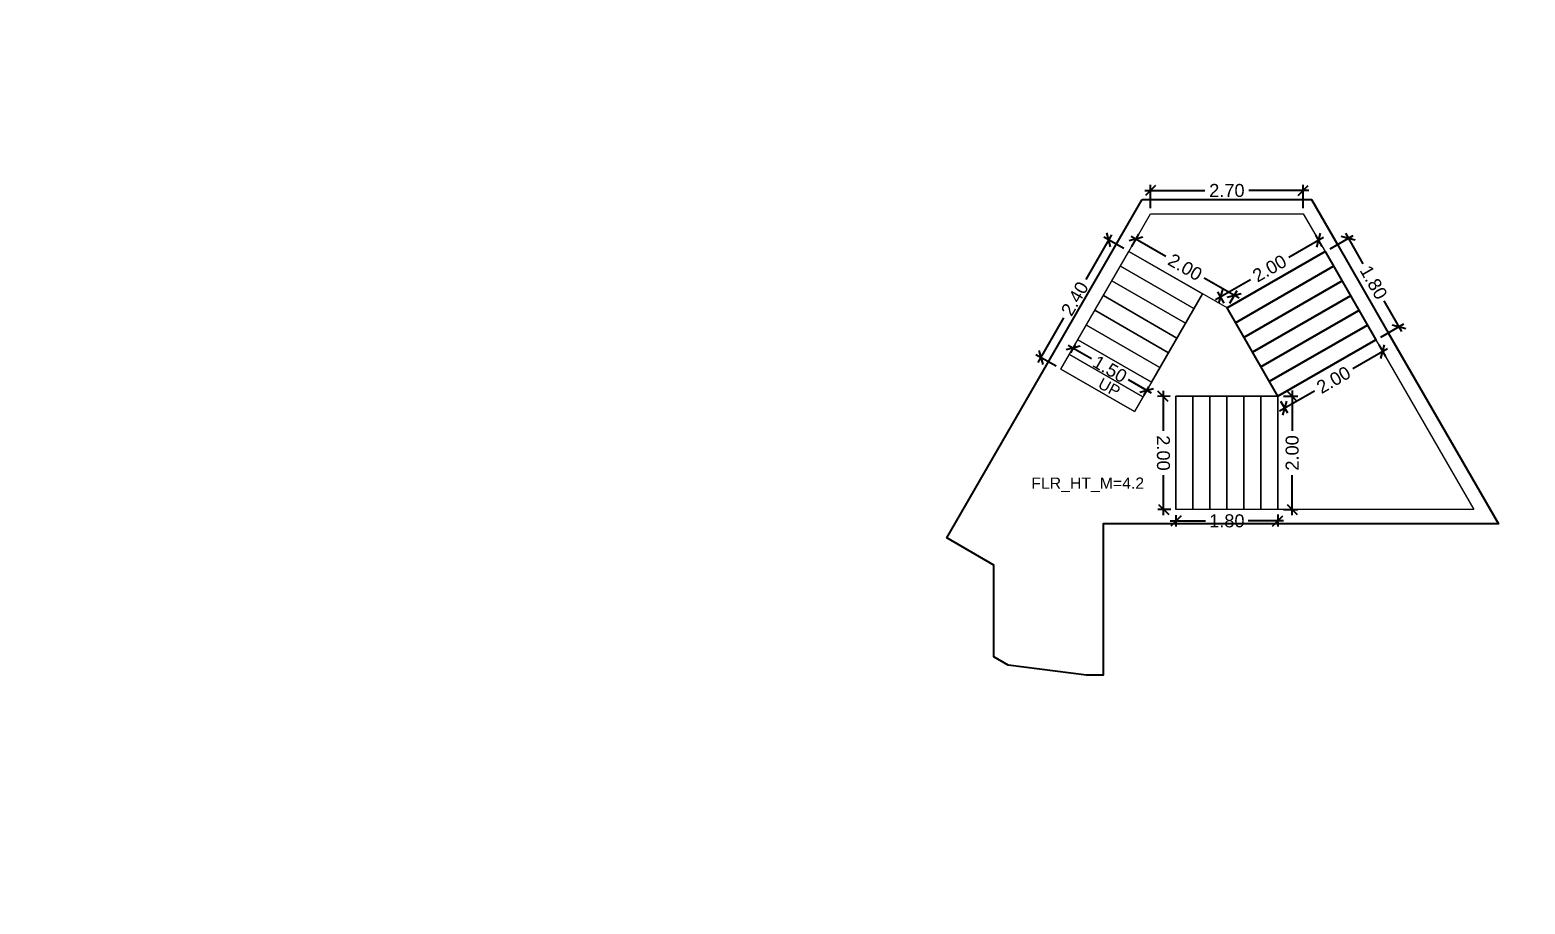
# Model space of a CAD drawing. Header units: metres. Extents: x 256329 to 886268, y -249371 to 355.
# Drawn here: x 286995.68 to 287022.11, y -1287.43 to -1271.98 of the extents above; entities that cross this region are included whole.
import ezdxf

# ---------------------------------------------------------------- set-up
doc = ezdxf.new("R2010")
doc.units = ezdxf.units.M
doc.header["$MEASUREMENT"] = 0
doc.header["$PDMODE"] = 35
doc.linetypes.add('CONTINOUS', pattern=[0])
doc.layers.get('0').update_dxf_attribs({"lineweight": 18})
doc.layers.get('Defpoints').update_dxf_attribs({"lineweight": 20})
doc.layers.add('A_TEXT', color=4, linetype='Continuous', lineweight=0, transparency=0.3)
doc.layers.add('BLK_2_FLR_-2_STAIR_2', color=7, linetype='Continuous')
doc.layers.add('BLK_2_FLR_-2_STAIR_2_FLIGHT_2', color=7, linetype='Continuous')
for name, color, linetype, lineweight in [('BLK_2_FLR_-2_STAIR_2_FLIGHT_1', 7, 'Continuous', 0), ('BLK_2_FLR_-2_STAIR_2_FLIGHT_3', 7, 'Continuous', 0), ('BLK_2_FLR_-2_STAIR_2_LANDING_1', 7, 'Continuous', 0), ('BLK_2_FLR_-2_STAIR_2_LANDING_2', 7, 'Continuous', 0)]:
    doc.layers.add(name, color=color, linetype=linetype, lineweight=lineweight)
doc.styles.add('Arial', font='arial.ttf')
doc.styles.get("Standard").update_dxf_attribs({"font": 'arial.ttf'})
doc.dimstyles.new('METRIC DIM', dxfattribs={"dimtxt": 0.23, "dimasz": 0.18, "dimexe": 0.1, "dimexo": 0.1, "dimgap": 0.09, "dimtad": 0, "dimzin": 0, "dimdsep": 46, "dimtxsty": 'Standard', "dimblk": 'OBLIQUE', "dimcen": 0, "dimdle": 0.1, "dimclrd": 147, "dimclre": 147, "dimclrt": 7, "dimadec": 0, "dimazin": 0, "dimtfac": 1, "dimtofl": 0, "dimtmove": 0, "dimatfit": 2, "dimfxl": 0.125, "dimtolj": 1, "dimtzin": 0, "dimarcsym": 0})

# ---------------------------------------------------------------- blocks, each defined once
blk = doc.blocks.new('_Oblique')
at = {"color": 0, "linetype": 'ByBlock', "lineweight": -2}
blk.add_line((-0.5, -0.5), (0.5, 0.5), dxfattribs=at)
blk = doc.blocks.new('*D1428')
at = {"layer": 'BLK_2_FLR_-2_STAIR_2_FLIGHT_2', "color": 147, "lineweight": -2, "transparency": 16777216}
for p, q in [((287018.663865, -1275.849253), (287019.072988, -1275.61416)), ((287018.936461, -1275.577278), (287019.246608, -1276.117015)), ((287019.932916, -1277.311371), (287019.622769, -1276.771635)), ((287019.560675, -1277.409937), (287019.969798, -1277.174843))]:
    blk.add_line(p, q, dxfattribs=at)
at = {"layer": 'Defpoints', "color": 0, "linetype": 'CONTINOUS', "transparency": 16777216}
for p in [(287018.57716, -1275.899076, 0.042641), (287019.883093, -1277.224666), (287019.47397, -1277.459759, 0.042641)]:
    blk.add_point(p, dxfattribs=at)
at = {"layer": 'BLK_2_FLR_-2_STAIR_2_FLIGHT_2', "color": 147, "linetype": 'CONTINOUS', "lineweight": -2, "transparency": 16777216, "xscale": 0.18, "yscale": 0.18, "zscale": 0.18}
for p, rotation in [((287018.986284, -1275.663983), 119.882813), ((287019.883093, -1277.224666), 299.882813)]:
    blk.add_blockref('_Oblique', p, dxfattribs=dict(at, rotation=rotation))
at = {"layer": 'BLK_2_FLR_-2_STAIR_2_FLIGHT_2', "color": 7, "linetype": 'CONTINOUS', "transparency": 16777216, "insert": (287019.434688, -1276.444325), "char_height": 0.23, "attachment_point": 5, "rotation": 299.8828126}
blk.add_mtext('\\A1;1.80', dxfattribs=at)
blk = doc.blocks.new('*D1377')
at = {"layer": 'BLK_2_FLR_-2_STAIR_2_LANDING_1', "color": 147, "lineweight": -2, "transparency": 16777216}
for p, q in [((287015.148355, -1275.62689), (287015.764281, -1275.981034)), ((287015.157754, -1275.811162), (287015.284892, -1275.590044)), ((287017.056897, -1276.724259), (287016.440971, -1276.370115)), ((287016.892913, -1276.80884), (287017.020051, -1276.587722))]:
    blk.add_line(p, q, dxfattribs=at)
at = {"layer": 'Defpoints', "color": 0, "linetype": 'CONTINOUS', "transparency": 16777216}
for p in [(287015.107909, -1275.897853, 0.042641), (287016.970206, -1276.674414), (287016.843068, -1276.895531, 0.042641)]:
    blk.add_point(p, dxfattribs=at)
at = {"layer": 'BLK_2_FLR_-2_STAIR_2_LANDING_1', "color": 147, "linetype": 'CONTINOUS', "lineweight": -2, "transparency": 16777216, "xscale": 0.18, "yscale": 0.18, "zscale": 0.18}
for p, rotation in [((287015.235047, -1275.676735), 150.102044), ((287016.970206, -1276.674414), 330.102044)]:
    blk.add_blockref('_Oblique', p, dxfattribs=dict(at, rotation=rotation))
at = {"layer": 'BLK_2_FLR_-2_STAIR_2_LANDING_1', "color": 7, "linetype": 'CONTINOUS', "transparency": 16777216, "insert": (287016.102626, -1276.175575), "char_height": 0.23, "attachment_point": 5, "rotation": 330.1020442}
blk.add_mtext('\\A1;2.00', dxfattribs=at)
blk = doc.blocks.new('*D1378')
at = {"layer": 'BLK_2_FLR_-2_STAIR_2_FLIGHT_2', "color": 147, "lineweight": -2, "transparency": 16777216}
for p, q in [((287018.548526, -1275.648534), (287017.933172, -1276.002133)), ((287018.527337, -1275.812371), (287018.411999, -1275.611653)), ((287016.641025, -1276.744635), (287017.256379, -1276.391036)), ((287016.793245, -1276.808827), (287016.677907, -1276.608108))]:
    blk.add_line(p, q, dxfattribs=at)
at = {"layer": 'Defpoints', "color": 0, "linetype": 'CONTINOUS', "transparency": 16777216}
for p in [(287018.461822, -1275.698357), (287018.57716, -1275.899076, 0.042641), (287016.843068, -1276.895531, 0.042641)]:
    blk.add_point(p, dxfattribs=at)
at = {"layer": 'BLK_2_FLR_-2_STAIR_2_FLIGHT_2', "color": 147, "linetype": 'CONTINOUS', "lineweight": -2, "transparency": 16777216, "xscale": 0.18, "yscale": 0.18, "zscale": 0.18}
for p, rotation in [((287018.461822, -1275.698357), 29.88281300000001), ((287016.727729, -1276.694812), 209.882813)]:
    blk.add_blockref('_Oblique', p, dxfattribs=dict(at, rotation=rotation))
at = {"layer": 'BLK_2_FLR_-2_STAIR_2_FLIGHT_2', "color": 7, "linetype": 'CONTINOUS', "transparency": 16777216, "insert": (287017.594776, -1276.196585), "char_height": 0.23, "attachment_point": 5, "rotation": 29.8828126}
blk.add_mtext('\\A1;2.00', dxfattribs=at)
blk = doc.blocks.new('*D1379')
at = {"layer": 'BLK_2_FLR_-2_STAIR_2_FLIGHT_3', "color": 147, "lineweight": -2, "transparency": 16777216}
for p, q in [((287015.71215, -1278.357233), (287015.715328, -1279.067049)), ((287015.839878, -1278.456662), (287015.612599, -1278.45768)), ((287015.721999, -1280.55743), (287015.718822, -1279.847614)), ((287015.848832, -1280.456861), (287015.621553, -1280.457879))]:
    blk.add_line(p, q, dxfattribs=at)
at = {"layer": 'Defpoints', "color": 0, "linetype": 'CONTINOUS', "transparency": 16777216}
for p in [(287015.939877, -1278.456215, 0.042641), (287015.721552, -1280.457431), (287015.948831, -1280.456414, 0.042641)]:
    blk.add_point(p, dxfattribs=at)
at = {"layer": 'BLK_2_FLR_-2_STAIR_2_FLIGHT_3', "color": 147, "linetype": 'CONTINOUS', "lineweight": -2, "transparency": 16777216, "xscale": 0.18, "yscale": 0.18, "zscale": 0.18}
for p, rotation in [((287015.712598, -1278.457232), 90.256477), ((287015.721552, -1280.457431), 270.256477)]:
    blk.add_blockref('_Oblique', p, dxfattribs=dict(at, rotation=rotation))
at = {"layer": 'BLK_2_FLR_-2_STAIR_2_FLIGHT_3', "color": 7, "linetype": 'CONTINOUS', "transparency": 16777216, "insert": (287015.717075, -1279.457332), "char_height": 0.23, "attachment_point": 5, "rotation": 270.2564771}
blk.add_mtext('\\A1;2.00', dxfattribs=at)
blk = doc.blocks.new('*D1380')
at = {"layer": 'BLK_2_FLR_-2_STAIR_2_FLIGHT_1', "color": 147, "lineweight": -2, "transparency": 16777216}
for p, q in [((287014.037946, -1277.551827), (287014.446905, -1277.787836)), ((287014.15822, -1277.543481), (287014.074575, -1277.688423)), ((287015.509784, -1278.401222), (287015.100825, -1278.165213)), ((287015.456834, -1278.292909), (287015.373188, -1278.43785))]:
    blk.add_line(p, q, dxfattribs=at)
at = {"layer": 'Defpoints', "color": 0, "linetype": 'CONTINOUS', "transparency": 16777216}
for p in [(287014.208204, -1277.456869, 0.042641), (287014.124558, -1277.601811), (287015.506817, -1278.206297, 0.042641)]:
    blk.add_point(p, dxfattribs=at)
at = {"layer": 'BLK_2_FLR_-2_STAIR_2_FLIGHT_1', "color": 147, "linetype": 'CONTINOUS', "lineweight": -2, "transparency": 16777216, "xscale": 0.18, "yscale": 0.18, "zscale": 0.18}
for p, rotation in [((287014.124558, -1277.601811), 150.01084), ((287015.423172, -1278.351238), 330.01084)]:
    blk.add_blockref('_Oblique', p, dxfattribs=dict(at, rotation=rotation))
at = {"layer": 'BLK_2_FLR_-2_STAIR_2_FLIGHT_1', "color": 7, "linetype": 'CONTINOUS', "transparency": 16777216, "insert": (287014.773865, -1277.976525), "char_height": 0.23, "attachment_point": 5, "rotation": 330.0108404}
blk.add_mtext('\\A1;1.50', dxfattribs=at)
blk = doc.blocks.new('*D1381')
at = {"layer": 'BLK_2_FLR_-2_STAIR_2_LANDING_2', "color": 147, "lineweight": -2, "transparency": 16777216}
for p, q in [((287019.523793, -1277.546464), (287019.643387, -1277.75459)), ((287019.680269, -1277.618062), (287019.064915, -1277.971661)), ((287017.772767, -1278.714163), (287018.388122, -1278.360564)), ((287017.7897, -1278.542919), (287017.909295, -1278.751045))]:
    blk.add_line(p, q, dxfattribs=at)
at = {"layer": 'Defpoints', "color": 0, "linetype": 'CONTINOUS', "transparency": 16777216}
for p in [(287019.47397, -1277.459759, 0.042641), (287019.593565, -1277.667885), (287017.739877, -1278.456215, 0.042641)]:
    blk.add_point(p, dxfattribs=at)
at = {"layer": 'BLK_2_FLR_-2_STAIR_2_LANDING_2', "color": 147, "linetype": 'CONTINOUS', "lineweight": -2, "transparency": 16777216, "xscale": 0.18, "yscale": 0.18, "zscale": 0.18}
for p, rotation in [((287019.593565, -1277.667885), 29.88281300000001), ((287017.859472, -1278.66434), 209.882813)]:
    blk.add_blockref('_Oblique', p, dxfattribs=dict(at, rotation=rotation))
at = {"layer": 'BLK_2_FLR_-2_STAIR_2_LANDING_2', "color": 7, "linetype": 'CONTINOUS', "transparency": 16777216, "insert": (287018.726518, -1278.166113), "char_height": 0.23, "attachment_point": 5, "rotation": 29.8828126}
blk.add_mtext('\\A1;2.00', dxfattribs=at)
blk = doc.blocks.new('*D1382')
at = {"layer": 'BLK_2_FLR_-2_STAIR_2_LANDING_2', "color": 147, "lineweight": -2, "transparency": 16777216}
for p, q in [((287017.995528, -1278.356215), (287017.995528, -1279.065928)), ((287017.839877, -1278.456215), (287018.095528, -1278.456215)), ((287017.995528, -1280.556215), (287017.995528, -1279.846501)), ((287017.839877, -1280.456215), (287018.095528, -1280.456215))]:
    blk.add_line(p, q, dxfattribs=at)
at = {"layer": 'Defpoints', "color": 0, "linetype": 'CONTINOUS', "transparency": 16777216}
for p in [(287017.739877, -1278.456215, 0.042641), (287017.739877, -1280.456215, 0.042641), (287017.995528, -1280.456215)]:
    blk.add_point(p, dxfattribs=at)
at = {"layer": 'BLK_2_FLR_-2_STAIR_2_LANDING_2', "color": 147, "linetype": 'CONTINOUS', "lineweight": -2, "transparency": 16777216, "xscale": 0.18, "yscale": 0.18, "zscale": 0.18}
for p, rotation in [((287017.995528, -1278.456215), 90), ((287017.995528, -1280.456215), 270)]:
    blk.add_blockref('_Oblique', p, dxfattribs=dict(at, rotation=rotation))
at = {"layer": 'BLK_2_FLR_-2_STAIR_2_LANDING_2', "color": 7, "linetype": 'CONTINOUS', "transparency": 16777216, "insert": (287017.995528, -1279.456215), "char_height": 0.23, "attachment_point": 5, "rotation": 90}
blk.add_mtext('\\A1;2.00', dxfattribs=at)
blk = doc.blocks.new('*D1383')
at = {"layer": 'BLK_2_FLR_-2_STAIR_2_FLIGHT_1', "color": 147, "lineweight": -2, "transparency": 16777216}
for p, q in [((287014.801963, -1275.605835), (287014.347255, -1276.393756)), ((287015.021297, -1275.84787), (287014.665368, -1275.642463)), ((287013.502389, -1277.857747), (287013.957097, -1277.069826)), ((287013.82169, -1277.926558), (287013.465761, -1277.721151))]:
    blk.add_line(p, q, dxfattribs=at)
at = {"layer": 'Defpoints', "color": 0, "linetype": 'CONTINOUS', "transparency": 16777216}
for p in [(287015.107909, -1275.897853, 0.042641), (287013.552373, -1277.771135), (287013.908302, -1277.976541, 0.042641)]:
    blk.add_point(p, dxfattribs=at)
at = {"layer": 'BLK_2_FLR_-2_STAIR_2_FLIGHT_1', "color": 147, "linetype": 'CONTINOUS', "lineweight": -2, "transparency": 16777216, "xscale": 0.18, "yscale": 0.18, "zscale": 0.18}
for p, rotation in [((287014.75198, -1275.692447), 60.01084000000001), ((287013.552373, -1277.771135), 240.01084)]:
    blk.add_blockref('_Oblique', p, dxfattribs=dict(at, rotation=rotation))
at = {"layer": 'BLK_2_FLR_-2_STAIR_2_FLIGHT_1', "color": 7, "linetype": 'CONTINOUS', "transparency": 16777216, "insert": (287014.152176, -1276.731791), "char_height": 0.23, "attachment_point": 5, "rotation": 60.0108404}
blk.add_mtext('\\A1;2.40', dxfattribs=at)
blk = doc.blocks.new('*D1384')
at = {"layer": 'BLK_2_FLR_-2_STAIR_2_FLIGHT_3', "color": 147, "lineweight": -2, "transparency": 16777216}
for p, q in [((287015.839877, -1280.657563), (287016.462377, -1280.657563)), ((287015.939877, -1280.556215), (287015.939877, -1280.757563)), ((287017.839877, -1280.657563), (287017.217377, -1280.657563)), ((287017.739877, -1280.542416), (287017.739877, -1280.757563))]:
    blk.add_line(p, q, dxfattribs=at)
at = {"layer": 'Defpoints', "color": 0, "linetype": 'CONTINOUS', "transparency": 16777216}
for p in [(287015.939877, -1280.456215, 0.042641), (287017.739877, -1280.442416, 0.042641), (287017.739877, -1280.657563)]:
    blk.add_point(p, dxfattribs=at)
at = {"layer": 'BLK_2_FLR_-2_STAIR_2_FLIGHT_3', "color": 147, "linetype": 'CONTINOUS', "lineweight": -2, "transparency": 16777216, "xscale": 0.18, "yscale": 0.18, "zscale": 0.18, "rotation": 180}
blk.add_blockref('_Oblique', (287015.939877, -1280.657563), dxfattribs=at)
at = {"layer": 'BLK_2_FLR_-2_STAIR_2_FLIGHT_3', "color": 147, "linetype": 'CONTINOUS', "lineweight": -2, "transparency": 16777216, "xscale": 0.18, "yscale": 0.18, "zscale": 0.18}
blk.add_blockref('_Oblique', (287017.739877, -1280.657563), dxfattribs=at)
at = {"layer": 'BLK_2_FLR_-2_STAIR_2_FLIGHT_3', "color": 7, "linetype": 'CONTINOUS', "transparency": 16777216, "insert": (287016.839877, -1280.657563), "char_height": 0.23, "attachment_point": 5}
blk.add_mtext('\\A1;1.80', dxfattribs=at)
blk = doc.blocks.new('*D1385')
at = {"layer": 'BLK_2_FLR_-2_STAIR_2_LANDING_1', "color": 147, "lineweight": -2, "transparency": 16777216}
for p, q in [((287015.391227, -1274.821468), (287016.45041, -1274.821468)), ((287015.491227, -1275.134638), (287015.491227, -1274.721468)), ((287018.290167, -1274.821468), (287017.230983, -1274.821468)), ((287018.190167, -1275.135302), (287018.190167, -1274.721468))]:
    blk.add_line(p, q, dxfattribs=at)
at = {"layer": 'Defpoints', "color": 0, "linetype": 'CONTINOUS', "transparency": 16777216}
for p in [(287018.190167, -1274.821468), (287015.491227, -1275.234638, 0.042641), (287018.190167, -1275.235302, 0.042641)]:
    blk.add_point(p, dxfattribs=at)
at = {"layer": 'BLK_2_FLR_-2_STAIR_2_LANDING_1', "color": 147, "linetype": 'CONTINOUS', "lineweight": -2, "transparency": 16777216, "xscale": 0.18, "yscale": 0.18, "zscale": 0.18, "rotation": 180}
blk.add_blockref('_Oblique', (287015.491227, -1274.821468), dxfattribs=at)
at = {"layer": 'BLK_2_FLR_-2_STAIR_2_LANDING_1', "color": 147, "linetype": 'CONTINOUS', "lineweight": -2, "transparency": 16777216, "xscale": 0.18, "yscale": 0.18, "zscale": 0.18}
blk.add_blockref('_Oblique', (287018.190167, -1274.821468), dxfattribs=at)
at = {"layer": 'BLK_2_FLR_-2_STAIR_2_LANDING_1', "color": 7, "linetype": 'CONTINOUS', "transparency": 16777216, "insert": (287016.840697, -1274.821468), "char_height": 0.23, "attachment_point": 5}
blk.add_mtext('\\A1;2.70', dxfattribs=at)

msp = doc.modelspace()

# ---------------------------------------------------------------- linework, layer by layer
at = {"color": 5, "linetype": 'CONTINOUS'}
for points in [[(287015.506817, -1278.206297), (287016.410008, -1276.645613)], [(287017.739877, -1278.456215), (287016.843068, -1276.895531)], [(287015.939877, -1278.456215), (287017.739877, -1278.456215)]]:
    msp.add_lwpolyline(points, close=True, dxfattribs=at)
at = {"layer": 'BLK_2_FLR_-2_STAIR_2', "color": 7, "linetype": 'CONTINOUS'}
msp.add_lwpolyline([(287015.345031, -1274.981284), (287018.335726, -1274.982019), (287018.796403, -1275.772175), (287019.693472, -1277.33331), (287021.644282, -1280.711196), (287014.65188, -1280.70817), (287014.65121, -1283.384762), (287014.361917, -1283.384689), (287012.976735, -1283.207125), (287012.723403, -1283.060913), (287012.723715, -1281.437972), (287011.89275, -1280.957762)], close=True, dxfattribs=at)
at = {"layer": 'BLK_2_FLR_-2_STAIR_2_FLIGHT_1', "ltscale": 0.05}
msp.add_lwpolyline([(287016.410008, -1276.645613), (287015.206916, -1278.725969), (287013.908302, -1277.976541), (287015.107909, -1275.897853), (287016.410008, -1276.645613)], close=True, dxfattribs=at)
at = {"layer": 'BLK_2_FLR_-2_STAIR_2_FLIGHT_1', "color": 3, "linetype": 'CONTINOUS'}
for points in [[(287016.410008, -1276.645613), (287015.107909, -1275.897853)], [(287016.256572, -1276.907117), (287014.957958, -1276.157689)], [(287016.106621, -1277.166953), (287014.808007, -1276.417525)], [(287015.95667, -1277.426789), (287014.658056, -1276.677361)], [(287015.806719, -1277.686625), (287014.508105, -1276.937197)], [(287015.656768, -1277.946461), (287014.358155, -1277.197033)], [(287015.506817, -1278.206297), (287014.208204, -1277.456869)], [(287015.356867, -1278.466133), (287014.058253, -1277.716705)], [(287015.206916, -1278.725969), (287013.908302, -1277.976541)]]:
    msp.add_lwpolyline(points, close=True, dxfattribs=at)
at = {"layer": 'BLK_2_FLR_-2_STAIR_2_FLIGHT_2', "color": 3, "linetype": 'CONTINOUS'}
for points in [[(287016.843068, -1276.895531), (287018.57716, -1275.899076)], [(287016.992536, -1277.155645), (287018.726628, -1276.15919)], [(287017.142004, -1277.415759), (287018.876097, -1276.419304)], [(287017.291473, -1277.675873), (287019.025565, -1276.679418)], [(287017.440941, -1277.935987), (287019.175033, -1276.939532)], [(287017.590409, -1278.196101), (287019.324502, -1277.199645)], [(287017.739877, -1278.456215), (287019.47397, -1277.459759)]]:
    msp.add_lwpolyline(points, close=True, dxfattribs=at)
at = {"layer": 'BLK_2_FLR_-2_STAIR_2_FLIGHT_2', "color": 7, "linetype": 'CONTINOUS'}
msp.add_lwpolyline([(287018.57716, -1275.899076), (287019.47397, -1277.459759), (287017.739877, -1278.456215), (287016.843068, -1276.895531), (287018.57716, -1275.899076)], close=True, dxfattribs=at)
at = {"layer": 'BLK_2_FLR_-2_STAIR_2_FLIGHT_3', "color": 3, "linetype": 'CONTINOUS'}
for points in [[(287015.939877, -1278.456215), (287015.939877, -1280.456215)], [(287016.239877, -1278.456215), (287016.239877, -1280.456215)], [(287016.539877, -1278.456215), (287016.539877, -1280.456215)], [(287016.839877, -1278.456215), (287016.839877, -1280.456215)], [(287017.139877, -1278.456215), (287017.139877, -1280.456215)], [(287017.439877, -1278.456215), (287017.439877, -1280.456215)], [(287017.739877, -1278.456215), (287017.739877, -1280.456215)]]:
    msp.add_lwpolyline(points, close=True, dxfattribs=at)
at = {"layer": 'BLK_2_FLR_-2_STAIR_2_FLIGHT_3', "color": 7, "linetype": 'CONTINOUS'}
msp.add_lwpolyline([(287015.939877, -1278.456215), (287017.739877, -1278.456215), (287017.739877, -1280.456215), (287015.939877, -1280.456215)], close=True, dxfattribs=at)
at = {"layer": 'BLK_2_FLR_-2_STAIR_2_LANDING_1', "color": 7, "linetype": 'CONTINOUS'}
msp.add_lwpolyline([(287015.491227, -1275.234638), (287018.190167, -1275.235302), (287018.57716, -1275.899076), (287016.843068, -1276.895531), (287015.107909, -1275.897853), (287015.491227, -1275.234638)], close=True, dxfattribs=at)
at = {"layer": 'BLK_2_FLR_-2_STAIR_2_LANDING_2', "color": 7, "linetype": 'CONTINOUS'}
msp.add_lwpolyline([(287017.739877, -1278.456215), (287019.47397, -1277.459759), (287021.204912, -1280.456938), (287017.739878, -1280.456938), (287017.739877, -1278.456215)], close=True, dxfattribs=at)

# ---------------------------------------------------------------- texts
at = {"layer": 'A_TEXT', "lineweight": 0, "insert": (287015.610379, -1278.867916), "char_height": 0.2, "width": 2.485498, "attachment_point": 9, "rotation": 331.8720228, "style": 'Arial'}
msp.add_mtext('\\pxi2.2673,qc;UP', dxfattribs=at)
at = {"layer": 'BLK_2_FLR_-2_STAIR_2', "color": 7, "linetype": 'CONTINOUS', "insert": (287013.382635, -1279.890521, -0.042641), "char_height": 0.2, "attachment_point": 1}
msp.add_mtext_dynamic_manual_height_columns('FLR_HT_M=4.2', width=2.272281, gutter_width=0.405, heights=[0.300679], dxfattribs=at)

# ---------------------------------------------------------------- dimensions: what is measured, and where the dimension line sits
at = {"layer": 'BLK_2_FLR_-2_STAIR_2_FLIGHT_1', "color": 1, "linetype": 'CONTINOUS'}
dim = msp.add_aligned_dim(p1=(287015.107909, -1275.897853), p2=(287013.908302, -1277.976541), distance=-0.410947, dimstyle='METRIC DIM', override={"dimfxl": 0.18}, dxfattribs=at)
dim.commit()
dim.dimension.update_dxf_attribs({"geometry": '*D1383', "text_midpoint": (287014.152176, -1276.731791, -0.042641)})
at = {"layer": 'BLK_2_FLR_-2_STAIR_2_FLIGHT_1', "color": 2, "linetype": 'CONTINOUS'}
dim = msp.add_aligned_dim(p1=(287015.506817, -1278.206297), p2=(287014.208204, -1277.456869), distance=0.167346, dimstyle='METRIC DIM', override={"dimfxl": 0.18}, dxfattribs=at)
dim.commit()
dim.dimension.update_dxf_attribs({"geometry": '*D1380', "text_midpoint": (287014.773865, -1277.976525, -0.042641)})
at = {"layer": 'BLK_2_FLR_-2_STAIR_2_FLIGHT_2', "color": 2, "linetype": 'CONTINOUS'}
dim = msp.add_aligned_dim(p1=(287016.843068, -1276.895531), p2=(287018.57716, -1275.899076), distance=0.231497, dimstyle='METRIC DIM', override={"dimfxl": 0.18}, dxfattribs=at)
dim.commit()
dim.dimension.update_dxf_attribs({"geometry": '*D1378', "text_midpoint": (287017.594776, -1276.196585, -0.042641)})
at = {"layer": 'BLK_2_FLR_-2_STAIR_2_FLIGHT_2', "color": 1, "linetype": 'CONTINOUS'}
dim = msp.add_aligned_dim(p1=(287018.57716, -1275.899076), p2=(287019.47397, -1277.459759), distance=0.471858, dimstyle='METRIC DIM', override={"dimfxl": 0.18}, dxfattribs=at)
dim.commit()
dim.dimension.update_dxf_attribs({"geometry": '*D1428', "text_midpoint": (287019.434688, -1276.444325, -0.042641)})
at = {"layer": 'BLK_2_FLR_-2_STAIR_2_FLIGHT_3', "color": 2, "linetype": 'CONTINOUS'}
dim = msp.add_aligned_dim(p1=(287015.939877, -1278.456215), p2=(287015.948831, -1280.456414), distance=-0.227281, dimstyle='METRIC DIM', override={"dimfxl": 0.18}, dxfattribs=at)
dim.commit()
dim.dimension.update_dxf_attribs({"geometry": '*D1379', "text_midpoint": (287015.717075, -1279.457332, -0.042641)})
at = {"layer": 'BLK_2_FLR_-2_STAIR_2_FLIGHT_3', "color": 1, "linetype": 'CONTINOUS'}
dim = msp.add_linear_dim(base=(287017.739877, -1280.657563, -0.042641), p1=(287015.939877, -1280.456215), p2=(287017.739877, -1280.442416), dimstyle='METRIC DIM', override={"dimfxl": 0.18}, dxfattribs=at)
dim.commit()
dim.dimension.update_dxf_attribs({"geometry": '*D1384', "text_midpoint": (287016.839877, -1280.657563, -0.042641)})
at = {"layer": 'BLK_2_FLR_-2_STAIR_2_LANDING_1', "color": 1, "linetype": 'CONTINOUS'}
dim = msp.add_linear_dim(base=(287018.190167, -1274.821468, -0.042641), p1=(287015.491227, -1275.234638), p2=(287018.190167, -1275.235302), dimstyle='METRIC DIM', override={"dimfxl": 0.18}, dxfattribs=at)
dim.commit()
dim.dimension.update_dxf_attribs({"geometry": '*D1385', "text_midpoint": (287016.840697, -1274.821468, -0.042641)})
at = {"layer": 'BLK_2_FLR_-2_STAIR_2_LANDING_1', "color": 2, "linetype": 'CONTINOUS'}
dim = msp.add_aligned_dim(p1=(287015.107909, -1275.897853), p2=(287016.843068, -1276.895531), distance=0.255062, dimstyle='METRIC DIM', override={"dimfxl": 0.18}, dxfattribs=at)
dim.commit()
dim.dimension.update_dxf_attribs({"geometry": '*D1377', "text_midpoint": (287016.102626, -1276.175575, -0.042641)})
at = {"layer": 'BLK_2_FLR_-2_STAIR_2_LANDING_2', "color": 1, "linetype": 'CONTINOUS'}
dim = msp.add_aligned_dim(p1=(287017.739877, -1278.456215), p2=(287019.47397, -1277.459759), distance=-0.24004, dimstyle='METRIC DIM', override={"dimfxl": 0.18}, dxfattribs=at)
dim.commit()
dim.dimension.update_dxf_attribs({"geometry": '*D1381', "text_midpoint": (287018.726518, -1278.166113, -0.042641)})
at = {"layer": 'BLK_2_FLR_-2_STAIR_2_LANDING_2', "color": 2, "linetype": 'CONTINOUS'}
dim = msp.add_aligned_dim(p1=(287017.739877, -1278.456215), p2=(287017.739877, -1280.456215), distance=0.255651, dimstyle='METRIC DIM', override={"dimfxl": 0.18}, dxfattribs=at)
dim.commit()
dim.dimension.update_dxf_attribs({"geometry": '*D1382', "text_midpoint": (287017.995528, -1279.456215, -0.042641)})

doc.saveas('drawing.dxf')
